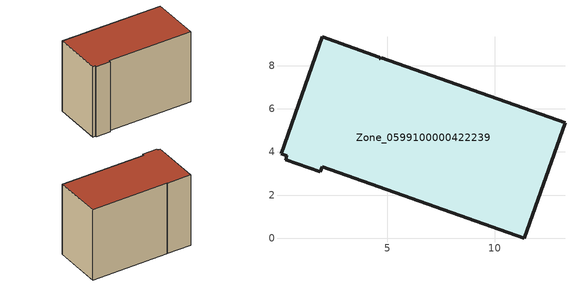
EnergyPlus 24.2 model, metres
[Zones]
Zone_0599100000422239
 floor ground (C_G): 4.72,8.38 13.26,5.36 11.36,0 1.98,3.32 1.89,3.07 0.28,3.64 0.34,3.83 0.06,3.92 1.98,9.35 4.63,8.41 4.69,8.31 z0.46
 wall outside (C_F): 4.69,8.31 4.63,8.41 1.98,9.35 0.06,3.92 0.34,3.83 0.28,3.64 1.89,3.07 1.98,3.32 11.36,0 13.26,5.36 4.72,8.38 4.69,8.31 z0.46:9.04
 roof outside (C_R): 13.26,5.36 4.72,8.38 4.69,8.31 4.63,8.41 1.98,9.35 0.06,3.92 0.34,3.83 0.28,3.64 1.89,3.07 1.98,3.32 11.36,0 z9.04
[BUILDING]
Pand.0599100000422239: North Axis=0; Terrain=City; Loads Convergence Tolerance Value=0.04; Temperature Convergence Tolerance Value=0.4; Solar Distribution=FullExterior; Maximum Number of Warmup Days=25; Minimum Number of Warmup Days=1
[Site:Location]
Rotterdam.The.Hague.AP_ZH_NLD Design_Conditions: Latitude=51.96; Longitude=4.45; Time Zone=1; Elevation=-4.5
[SITE:GROUNDTEMPERATURE:BUILDINGSURFACE]
18, 18, 18, 18, 18, 18, 18, 18, 18, 18, 18, 18
[MATERIAL] Thermal Absorptance=0.9; Solar Absorptance=0.7; Visible Absorptance=0.7
Name | Roughness | Thickness | Conductivity | Density | Specific Heat
G.TC.1992-2005 | MediumSmooth | 0.15 | 0.06 | 540 | 1210
F.TC.1992-2005 | Rough | 0.3 | 0.12 | 1920 | 840
R.TC.1992-2005 | MediumRough | 0.2 | 0.08 | 1500 | 1000
[CONSTRUCTION]
C_G: G.TC.1992-2005
C_F: F.TC.1992-2005
C_R: R.TC.1992-2005
[ZONE]
Zone_0599100000422239: Type=1; Multiplier=1; Ceiling Height=Autocalculate; Volume=Autocalculate; Floor Area=autocalculate; Part of Total Floor Area=Yes
[ZONEINFILTRATION:DESIGNFLOWRATE]
Infil_Zone_0599100000422239: Zone or ZoneList or Space or SpaceList=Zone_0599100000422239; Schedule=AlwaysOn; Design Flow Rate Calculation Method=Flow/Area; Flow Rate per Floor Area=0.0015; Constant Term Coefficient=1; Temperature Term Coefficient=0; Velocity Term Coefficient=0; Velocity Squared Term Coefficient=0
[HVACTEMPLATE:ZONE:IDEALLOADSAIRSYSTEM]
Zone_0599100000422239: Maximum Heating Supply Air Temperature=50; Minimum Cooling Supply Air Temperature=13; Maximum Heating Supply Air Humidity Ratio=0.0156; Minimum Cooling Supply Air Humidity Ratio=0.0077; Heating Limit=NoLimit; Cooling Limit=NoLimit; Dehumidification Control Type=ConstantSensibleHeatRatio; Cooling Sensible Heat Ratio=0.7; Dehumidification Setpoint=60; Humidification Control Type=None; Humidification Setpoint=30; Outdoor Air Method=None; Outdoor Air Flow Rate per Person=0.00944; Outdoor Air Flow Rate per Zone Floor Area=0; Outdoor Air Flow Rate per Zone=0; Demand Controlled Ventilation Type=None; Outdoor Air Economizer Type=NoEconomizer; Heat Recovery Type=None; Sensible Heat Recovery Effectiveness=0.7; Latent Heat Recovery Effectiveness=0.65
[ZONECONTROL:THERMOSTAT]
ThermostatControl_Zone_0599100000422239: Zone or ZoneList=Zone_0599100000422239; Control Type Schedule=DualSetpointControlType; Control 1=Thermostat_Zone_0599100000422239; Temperature Difference Between Cutout And Setpoint=0
[THERMOSTATSETPOINT:DUALSETPOINT]
Thermostat_Zone_0599100000422239: Heating Setpoint Temperature Schedule=HeatingSetpoint_Zone_0599100000422239; Cooling Setpoint Temperature Schedule=CoolingSetpoint_Zone_0599100000422239
[SCHEDULE:COMPACT]
HeatingSetpoint_Zone_0599100000422239: Through: 12/31, For: AllDays, Until: 24:00, 21
CoolingSetpoint_Zone_0599100000422239: Through: 12/31, For: AllDays, Until: 24:00, 24
DualSetpointControlType: Through: 12/31, For: AllDays, Until: 24:00, 4
AlwaysOn: Through: 12/31, For: AllDays, Until: 24:00, 1
